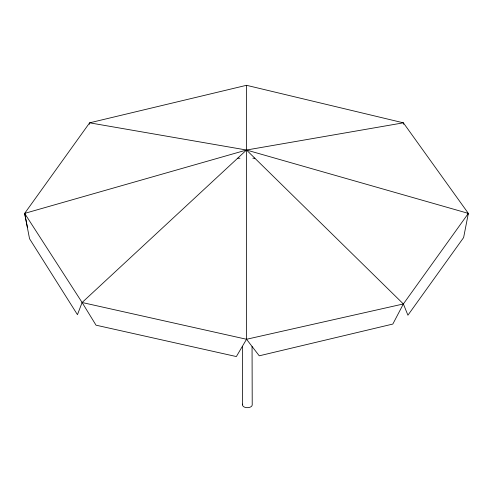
<?xml version="1.0" encoding="UTF-8"?>
<svg xmlns="http://www.w3.org/2000/svg" width="493" height="493" viewBox="0 0 493 493"><rect width="100%" height="100%" fill="white"/><g stroke="black" fill="none" stroke-linecap="round" stroke-linejoin="round"><path stroke-width="0.74" d="M89.43 124.322L89.627 122.825L246.5 85.307L403.373 122.825L468.35 213.389L463.623 237.564L407.921 315.206L403.373 303.959L246.5 150.026L89.627 122.825L24.65 213.389L29.537 238.729L77.45 314.682L82.109 302.505L246.5 150.026L403.373 122.825L403.736 124.304M467.691 214.689L468.35 213.389L246.5 150.026L24.65 213.389L27.411 227.218M468.35 213.389L403.373 303.959L392.829 324.055L259.25 355.81L246.531 339.27L246.5 85.307M403.373 303.959L246.531 339.27L236.357 356.562L96.018 325.177L82.109 302.505L24.65 213.389M237.663 158.222L239.943 158.222M252.872 158.222L254.869 158.235M82.109 302.505L246.531 339.27M252.059 346.493L252.219 404.944A4.85 2.798 -0.2 0 1 246.642 407.662A4.85 2.798 -0.2 0 1 242.71 404.124M242.365 346.4L242.519 404.845"/></g></svg>
